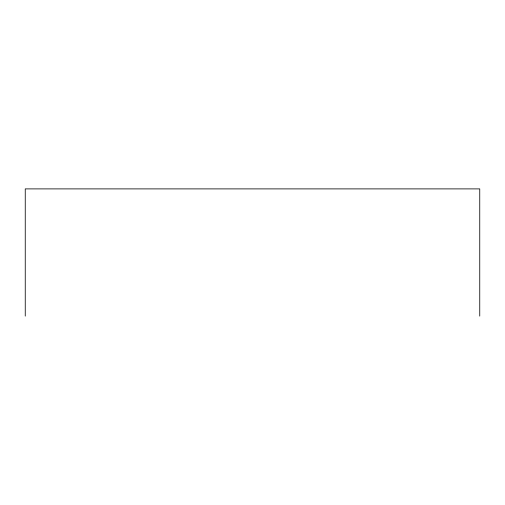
<?xml version="1.0" encoding="UTF-8"?>
<svg xmlns="http://www.w3.org/2000/svg" width="505" height="505" viewBox="0 0 505 505"><rect width="100%" height="100%" fill="white"/><g stroke="black" fill="none" stroke-linecap="round" stroke-linejoin="round"><path stroke-width="0.76" d="M479.75 316.105L479.75 188.895L25.25 188.895L25.25 316.105"/></g></svg>
